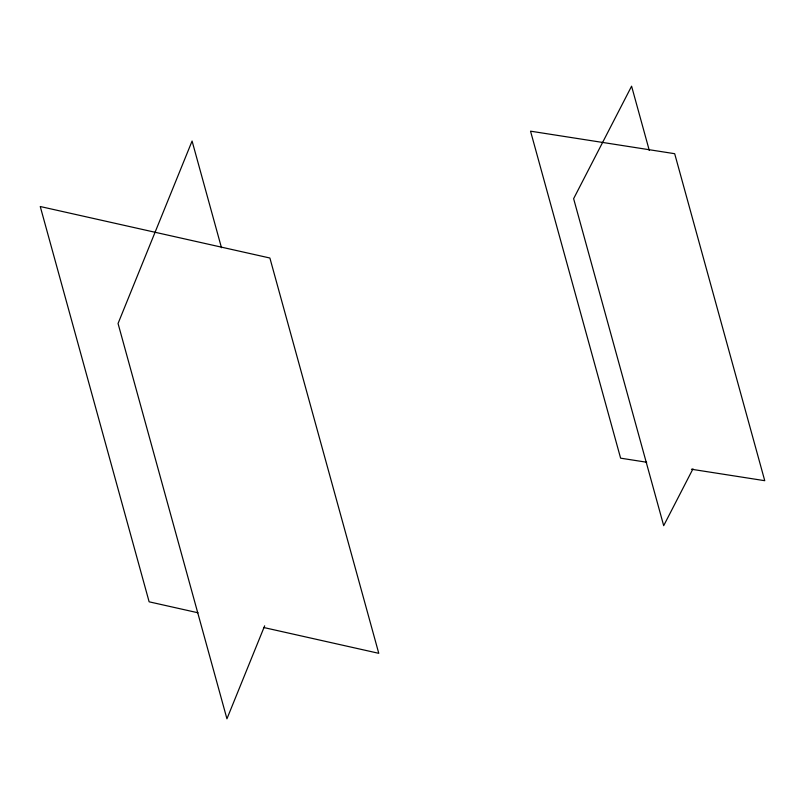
<?xml version="1.0" encoding="UTF-8"?>
<svg xmlns="http://www.w3.org/2000/svg" width="805" height="805" viewBox="0 0 805 805"><rect width="100%" height="100%" fill="white"/><g stroke="black" fill="none" stroke-linecap="round" stroke-linejoin="round"><path stroke-width="1.21" d="M264.664 625.827L226.94 718.805L118.053 323.499L192.083 141.036L221.476 247.739M692.964 468.872L663.692 525.665L573.623 198.674L631.593 86.195L649.273 150.384M646.697 462.241L620.605 458.166L530.535 131.175L674.681 153.695L764.75 480.696L691.435 469.235M197.99 612.776L149.136 601.818L40.25 206.523L269.886 258.013L378.773 653.318L263.949 627.568"/></g></svg>
